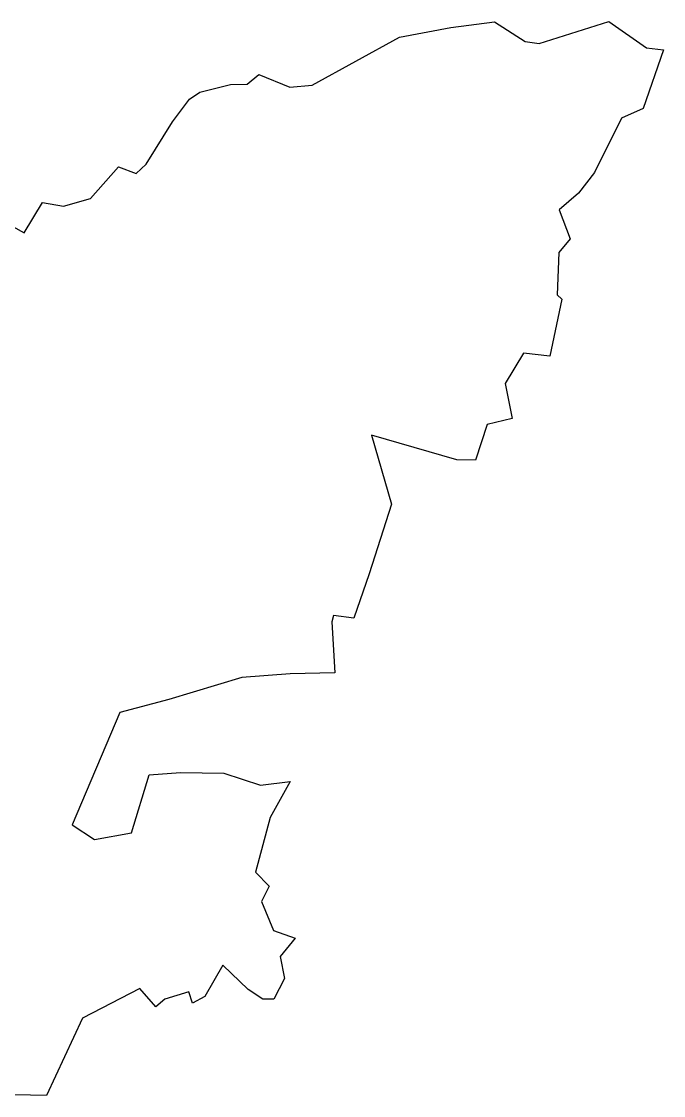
# Model space of a CAD drawing. Header units: metres. Extents: x 349514 to 354608, y 1756794 to 1760807.
# Drawn here: x 352623 to 354608, y 1757488 to 1760807 of the extents above; entities that cross this region are included whole.
import ezdxf

# ---------------------------------------------------------------- set-up
doc = ezdxf.new("R2010")
doc.units = ezdxf.units.M
doc.layers.add('village', color=3, linetype='Continuous')

msp = doc.modelspace()

# ---------------------------------------------------------------- linework, layer by layer
at = {"layer": 'village', "color": 3, "true_color": 0x00ff00}
msp.add_polyline3d([(352596.8, 1760172.7, 0), (352631.9, 1760153.7, 0), (352688, 1760246.8, 0), (352753.8, 1760235.7, 0), (352836.6, 1760259.3, 0), (352923.5, 1760357.4, 0), (352977.7, 1760337.3, 0), (353009, 1760365.3, 0), (353090.5, 1760496.2, 0), (353143, 1760566, 0), (353174.1, 1760588.3, 0), (353268.9, 1760611.8, 0), (353321.1, 1760613, 0), (353357, 1760643.1, 0), (353453, 1760603.7, 0), (353521.9, 1760610.1, 0), (353792.1, 1760758.5, 0), (353950.5, 1760787.9, 0), (354085.5, 1760805.2, 0), (354179.9, 1760744.6, 0), (354223.1, 1760738.4, 0), (354438.4, 1760806.5, 0), (354555.1, 1760724.8, 0), (354607.5, 1760719.2, 0), (354544.6, 1760537.5, 0), (354477.6, 1760508.1, 0), (354393.9, 1760339.9, 0), (354344.8, 1760276.2, 0), (354285.5, 1760224.9, 0), (354319.2, 1760135.1, 0), (354283.8, 1760092.6, 0), (354278.7, 1759962.2, 0), (354292.9, 1759948.8, 0), (354255.9, 1759771.9, 0), (354174.8, 1759782.1, 0), (354117.9, 1759688.1, 0), (354139.6, 1759579.9, 0), (354062.6, 1759560.9, 0), (354026.7, 1759451.1, 0), (353969.2, 1759452.4, 0), (353705.1, 1759528.3, 0), (353766.9, 1759314.8, 0), (353698.2, 1759099.8, 0), (353650.1, 1758962.8, 0), (353587.9, 1758971.2, 0), (353582.5, 1758951.5, 0), (353592.2, 1758793.9, 0), (353453.3, 1758790.8, 0), (353303.9, 1758780, 0), (353078.5, 1758711.5, 0), (352927.1, 1758670.9, 0), (352780.2, 1758324.2, 0), (352849.2, 1758278.9, 0), (352963.2, 1758299.8, 0), (353018.2, 1758478.9, 0), (353114.8, 1758486.5, 0), (353248.5, 1758483.6, 0), (353362.3, 1758446.6, 0), (353453.7, 1758458.7, 0), (353391.6, 1758347, 0), (353346.3, 1758178.5, 0), (353389, 1758135, 0), (353364.7, 1758087.6, 0), (353402, 1757997.9, 0), (353469.5, 1757974.3, 0), (353422.5, 1757917.6, 0), (353436.7, 1757849.4, 0), (353402.8, 1757785.8, 0), (353368.8, 1757785.7, 0), (353323.7, 1757815.3, 0), (353245.4, 1757890.2, 0), (353189.8, 1757794.4, 0), (353152, 1757773.1, 0), (353140.1, 1757808.7, 0), (353066.4, 1757785.2, 0), (353038.8, 1757762.3, 0), (352989.4, 1757818.6, 0), (352812.1, 1757727.2, 0), (352700.5, 1757487.9, 0), (352601.9, 1757490, 0)], dxfattribs=at)

doc.saveas('drawing.dxf')
